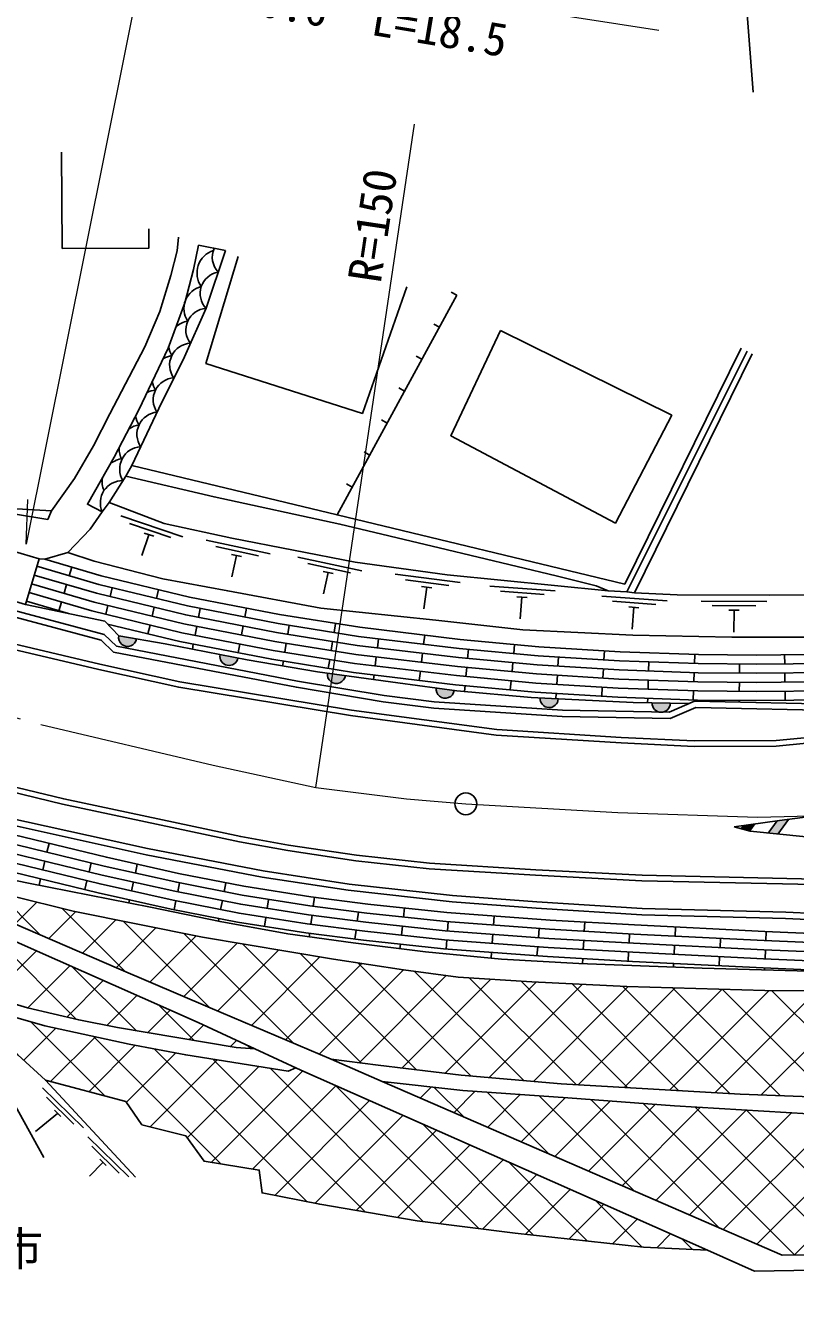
# Model space of a CAD drawing. Units: millimetres at full size, sheet at 1:1000; details may follow other scales. Extents: x 40000 to 680000, y 20000 to 380000.
# Drawn here: x 249448 to 291722, y 248645 to 319392 of the extents above; entities that cross this region are included whole.
import ezdxf
from ezdxf.enums import TextEntityAlignment as Align

# ---------------------------------------------------------------- set-up
doc = ezdxf.new("R2010")
doc.units = ezdxf.units.MM
doc.header["$LTSCALE"] = 1000
doc.linetypes.add('CHAIN', pattern=[18.5, 12, -1.5, 3.5, -1.5])
for name, color, linetype, lineweight in [('M-BGD', 7, 'Continuous', 25), ('M-BGD-EXST', 7, 'Continuous', 25), ('M-BMK', 2, 'CHAIN', 13), ('M-BMK-SRVR', 3, 'Continuous', 25), ('M-STR-HTXT', 7, 'Continuous', 13), ('M-STR-STRC', 7, 'Continuous', 25)]:
    doc.layers.add(name, color=color, linetype=linetype, lineweight=lineweight)
doc.styles.add('ＭＳ ゴシック', font='')
doc.styles.get('ＭＳ ゴシック').set_extended_font_data('MS Gothic')

msp = doc.modelspace()

# ---------------------------------------------------------------- hatches: boundary and pattern name
at = {"layer": 'M-BGD'}
for points in [[(255539, 285725), (254554, 285896, 1)], [(261103, 284669), (260122, 284862, 1)], [(267007, 283708), (266016, 283843, 1)], [(272982, 282903), (271991, 283035, 0.41421), (272421, 282473, 0.41421)], [(278702, 282430), (277703, 282479, 1)], [(284857, 282190), (283857, 282210, 1)]]:
    msp.add_hatch(color=256, dxfattribs=at).paths.add_polyline_path(points)
at = {"layer": 'M-STR-STRC'}
for points in [[(289496, 275569), (288880, 275485), (288749, 275304), (289211, 275175)], [(291342, 275818), (290861, 275755), (290729, 275737), (290242, 275064), (290758, 275011)]]:
    msp.add_hatch(color=256, dxfattribs=at).paths.add_polyline_path(points)

# ---------------------------------------------------------------- linework, layer by layer
at = {"layer": 'M-BGD'}
for p, q in [((258939, 307338), (260414, 307048)), ((273126, 304604), (266549, 292533)), ((272819, 304771), (273126, 304604)), ((271862, 303015), (272169, 302847)), ((289083, 301527), (282467, 288319)), ((270905, 301259), (271212, 301091)), ((282887, 288264), (289364, 301380)), ((269948, 299503), (270255, 299335)), ((268991, 297746), (269298, 297579)), ((268034, 295990), (268341, 295823)), ((267077, 294234), (267384, 294066)), ((258072, 291325), (254663, 292482)), ((257426, 291291), (255154, 292062)), ((256478, 291359), (255948, 291539)), ((256213, 291449), (255827, 290313)), ((262880, 290392), (259362, 291154)), ((262243, 290285), (259897, 290793)), ((261293, 290245), (260746, 290363)), ((261019, 290304), (260765, 289131)), ((267919, 289458), (264400, 290219)), ((251835, 289189), (251976, 289669)), ((267282, 289350), (264936, 289858)), ((266332, 289310), (265784, 289429)), ((266058, 289369), (265804, 288197)), ((251553, 288230), (251694, 288709)), ((273321, 288827), (269748, 289273)), ((272695, 288663), (270314, 288961)), ((254080, 288048), (254197, 288534)), ((256627, 287947), (256745, 288433)), ((271753, 288539), (271197, 288608)), ((271475, 288574), (271326, 287383)), ((278536, 288361), (274946, 288627)), ((277920, 288166), (275527, 288343)), ((276985, 287995), (276427, 288036)), ((276706, 288015), (276617, 286819)), ((284685, 287808), (281095, 288074)), ((249485, 287795), (251794, 287117)), ((251271, 287270), (251412, 287750)), ((253845, 287076), (253963, 287562)), ((256393, 286975), (256510, 287461)), ((258938, 286909), (259033, 287400)), ((261487, 286927), (261582, 287418)), ((284069, 287613), (281676, 287790)), ((283134, 287441), (282575, 287483)), ((282855, 287462), (282766, 286265)), ((290161, 287774), (286561, 287794)), ((289560, 287537), (287160, 287551)), ((288639, 287303), (288079, 287306)), ((288359, 287304), (288352, 286104)), ((266386, 286081), (266466, 286575)), ((256158, 286003), (256275, 286489)), ((258749, 285927), (258843, 286418)), ((261298, 285945), (261393, 286436)), ((263839, 285984), (263918, 286478)), ((271304, 285437), (271364, 285933)), ((258601, 285160), (258654, 285436)), ((261109, 284963), (261203, 285454)), ((263680, 284997), (263759, 285491)), ((266228, 285094), (266307, 285588)), ((268763, 285238), (268822, 285735)), ((273718, 284657), (273765, 285155)), ((276254, 284924), (276300, 285422)), ((263558, 284241), (263601, 284503)), ((266069, 284107), (266148, 284600)), ((268644, 284245), (268703, 284742)), ((271185, 284444), (271245, 284940)), ((276161, 283928), (276208, 284426)), ((278686, 284231), (278717, 284730)), ((281213, 284575), (281244, 285074)), ((283668, 283966), (283685, 284465)), ((286184, 284377), (286201, 284877)), ((291146, 284356), (291140, 284856)), ((268554, 283498), (268584, 283749)), ((271066, 283451), (271126, 283948)), ((273626, 283662), (273672, 284160)), ((278625, 283233), (278655, 283732)), ((281151, 283577), (281182, 284076)), ((286149, 283378), (286166, 283877)), ((288657, 283848), (288662, 284348)), ((291156, 283356), (291151, 283856)), ((273550, 282844), (273580, 283164)), ((276069, 282933), (276115, 283431)), ((281089, 282579), (281120, 283078)), ((283633, 282966), (283650, 283466)), ((288648, 282848), (288653, 283348)), ((278575, 282436), (278594, 282734)), ((283606, 282215), (283615, 282466)), ((286113, 282378), (286131, 282878)), ((288642, 282259), (288643, 282348)), ((291167, 282356), (291162, 282856)), ((250615, 274012), (250733, 274498)), ((250380, 273040), (250497, 273526)), ((252927, 272937), (253045, 273423)), ((255468, 272868), (255577, 273356)), ((250176, 272199), (250262, 272554)), ((252692, 271965), (252809, 272451)), ((255251, 271892), (255360, 272380)), ((250262, 269462), (247932, 271792)), ((257798, 271840), (257895, 272331)), ((260348, 271846), (260445, 272336)), ((248855, 270068), (250053, 271267)), ((255103, 271232), (255142, 271404)), ((257604, 270859), (257701, 271350)), ((260154, 270865), (260251, 271355)), ((262710, 270932), (262786, 271426)), ((265242, 271051), (265307, 271547)), ((250708, 269269), (252184, 270746)), ((254921, 267454), (251455, 270920)), ((252561, 268471), (254392, 270302)), ((260032, 270248), (260057, 270374)), ((262557, 269943), (262634, 270437)), ((265114, 270059), (265178, 270555)), ((267658, 270234), (267722, 270730)), ((270193, 270455), (270246, 270952)), ((275152, 270009), (275189, 270508)), ((252240, 264832), (247222, 269850)), ((254413, 267672), (256599, 269858)), ((259554, 265473), (254809, 270218)), ((264152, 263527), (258128, 269550)), ((265025, 269374), (265050, 269563)), ((267529, 269242), (267593, 269738)), ((270086, 269461), (270139, 269958)), ((272622, 269696), (272659, 270194)), ((277608, 269325), (277645, 269824)), ((280129, 269673), (280157, 270172)), ((285117, 269405), (285142, 269905)), ((290107, 269156), (290128, 269656)), ((256270, 266877), (258807, 269414)), ((258128, 266083), (261068, 269023)), ((267892, 262438), (261356, 268974)), ((270006, 268715), (270033, 268963)), ((272547, 268699), (272584, 269197)), ((275078, 269012), (275115, 269510)), ((280072, 268674), (280100, 269174)), ((282596, 269032), (282625, 269532)), ((285067, 268407), (285092, 268906)), ((287589, 268781), (287614, 269280)), ((247510, 266071), (250034, 268596)), ((259986, 265290), (263339, 268642)), ((261850, 264501), (265610, 268261)), ((270910, 262072), (264541, 268440)), ((275017, 268202), (275040, 268513)), ((277534, 268328), (277571, 268826)), ((280028, 267893), (280044, 268175)), ((282540, 268034), (282568, 268533)), ((287539, 267782), (287564, 268282)), ((290064, 268157), (290085, 268657)), ((249562, 265472), (251872, 267782)), ((255508, 264215), (251998, 267726)), ((263713, 263713), (267902, 267902)), ((265576, 262924), (270206, 267554)), ((273899, 261734), (267700, 267933)), ((276806, 261479), (270813, 267472)), ((285032, 267708), (285042, 267907)), ((290038, 267551), (290043, 267658)), ((251702, 264961), (253709, 266968)), ((267758, 262455), (272540, 267237)), ((270121, 262166), (274988, 267033)), ((272491, 261885), (277486, 266879)), ((279686, 261251), (273830, 267106)), ((274904, 261646), (280014, 266755)), ((282499, 261090), (276661, 266928)), ((285311, 260929), (279458, 266782)), ((253896, 264503), (255547, 266153)), ((277342, 261432), (282543, 266633)), ((279805, 261244), (285122, 266561)), ((288124, 260768), (282246, 266646)), ((282314, 261100), (287702, 266489)), ((284822, 260957), (290287, 266422)), ((290894, 260650), (284978, 266565)), ((287330, 260813), (292934, 266418)), ((293653, 260542), (287706, 266488)), ((289858, 260690), (295582, 266414)), ((296412, 260435), (290425, 266422)), ((256152, 264107), (257384, 265339)), ((258696, 263679), (256758, 265617)), ((253792, 260628), (249718, 264702)), ((249327, 262586), (251094, 264352)), ((260173, 256899), (253171, 263901)), ((258422, 263725), (259218, 264521)), ((250811, 261418), (253272, 263879)), ((252908, 260862), (255458, 263413)), ((264900, 254823), (256510, 263213)), ((260691, 263343), (261030, 263682)), ((261792, 263234), (261617, 263410)), ((254972, 260275), (257687, 262990)), ((256276, 258927), (259960, 262611)), ((268120, 254255), (259727, 262648)), ((258324, 258324), (262247, 262247)), ((259636, 256984), (264661, 262010)), ((271300, 253726), (262880, 262147)), ((252615, 258872), (250362, 261074)), ((250524, 261494), (255481, 256174)), ((261923, 256620), (266500, 261197)), ((274331, 253348), (266467, 261211)), ((269268, 261313), (269337, 261382)), ((271118, 260511), (271731, 261124)), ((273506, 259475), (271873, 261109)), ((252093, 259089), (250591, 260557)), ((263124, 255170), (268339, 260384)), ((272967, 259709), (274146, 260887)), ((278188, 257446), (274793, 260840)), ((274817, 258907), (276618, 260708)), ((276667, 258105), (279090, 260528)), ((282869, 255416), (277653, 260633)), ((278516, 257303), (281562, 260349)), ((287551, 253386), (280511, 260425)), ((251195, 259673), (249981, 258676)), ((251370, 259502), (251020, 259844)), ((280366, 256501), (284035, 260170)), ((282216, 255699), (286524, 260007)), ((291693, 251896), (283370, 260219)), ((284065, 254897), (289024, 259855)), ((285915, 254095), (291524, 259704)), ((294328, 251912), (286214, 260026)), ((296963, 251929), (289037, 259855)), ((265343, 254737), (270178, 259571)), ((277342, 252988), (271220, 259110)), ((287765, 253293), (294023, 259552)), ((289614, 252491), (296533, 259410)), ((291670, 251896), (299099, 259324)), ((255109, 256182), (252856, 258384)), ((267602, 254344), (272016, 258758)), ((254586, 256398), (253085, 257866)), ((269866, 253956), (273855, 257945)), ((253689, 256982), (252955, 256231)), ((253864, 256811), (253514, 257153)), ((272178, 253617), (275694, 257132)), ((280317, 252665), (275973, 257009)), ((274535, 253322), (277532, 256318)), ((276901, 253036), (279368, 255503)), ((283291, 252342), (280741, 254893)), ((279293, 252776), (281204, 254687)), ((281685, 252517), (283039, 253871)), ((284116, 252296), (284875, 253056)), ((286086, 252199), (285512, 252773)), ((286642, 252171), (286711, 252240))]:
    msp.add_line(p, q, dxfattribs=at)
for points in [[(251410, 312452), (251451, 307171), (256211, 307181), (256201, 308250)], [(211835, 310124), (209781, 302009), (212047, 297870), (214415, 297354), (215028, 298826), (217189, 298197), (222815, 297195), (230230, 295933), (233036, 295378), (238592, 294229), (243536, 293460), (250664, 292285)], [(250664, 292285), (250867, 292751), (252135, 294541), (253170, 296318), (254070, 298087), (255987, 301758), (256807, 303710), (257426, 305672), (257771, 307043), (257842, 307778)], [(250177, 290126), (250500, 290103), (251761, 290469), (252979, 291757), (253654, 292696), (254035, 293216), (254938, 294660), (255277, 295256), (256751, 298374), (258161, 301223), (259359, 303884), (260414, 307048)], [(258939, 307338), (258671, 306011), (258186, 304186), (257279, 301695), (255669, 298297), (254314, 295702), (252833, 293124), (253654, 292696)], [(261126, 306714), (259345, 300851), (267941, 298103), (270380, 305050)], [(369876, 303639), (348990, 296916), (340887, 291139), (337692, 289983), (334015, 288822), (324267, 286339), (318044, 284664), (311869, 283343), (305031, 281981), (297909, 280780), (293814, 280149), (290682, 279840), (286161, 279827), (282150, 280013), (275296, 280448), (267297, 281524), (257857, 283067), (253459, 284052), (248718, 285168), (241594, 287111), (223932, 292024), (213191, 295041)], [(369785, 303924), (348854, 297188), (340747, 291407), (337596, 290267), (333933, 289111), (324191, 286629), (317973, 284956), (311809, 283637), (304977, 282276), (297862, 281076), (293777, 280447), (290667, 280140), (286167, 280127), (282166, 280313), (275325, 280746), (267341, 281821), (257914, 283362), (253526, 284344), (248792, 285459), (241674, 287400), (224013, 292313), (213272, 295330)], [(255277, 295256), (266549, 292533), (282355, 288735), (288758, 301696)], [(198162, 300706), (214084, 296342), (223748, 293813), (240015, 289279), (253587, 285649), (254272, 285000), (264321, 283070), (269084, 282278), (271861, 281922), (278919, 281465), (284858, 281353), (286261, 281959), (294627, 281782)], [(198249, 301045), (214175, 296681), (223839, 294151), (240107, 289616), (253764, 285964), (254438, 285324), (264383, 283414), (269135, 282625), (271894, 282270), (278934, 281815), (284789, 281704), (286192, 282311), (294596, 282133)], [(215079, 299072), (217246, 298441), (222858, 297441), (230275, 296179), (233086, 295623), (238637, 294475), (243576, 293707), (248620, 292881), (250867, 292751)], [(254938, 294660), (259790, 293521), (266704, 292035), (272154, 290733), (278593, 289185), (280776, 288636), (281438, 288367)], [(317939, 292299), (311694, 290455), (307088, 289443), (301137, 288581), (296806, 288172), (290308, 288123), (285230, 288139), (282887, 288264), (282467, 288319), (281438, 288367), (272591, 289249), (267544, 289944), (260773, 291263), (257050, 292066), (254035, 293216)], [(250500, 290103), (253586, 289196), (258448, 288022), (263397, 287068), (267793, 286362), (273319, 285699), (277629, 285298), (282097, 285021), (286407, 284870), (289589, 284839), (293612, 284882), (294296, 284922)], [(251761, 290469), (253205, 289989), (256979, 289029), (260541, 288360), (265661, 287420), (271982, 286750), (276749, 286221), (282804, 285936), (288235, 285829), (293776, 285822)], [(250054, 289713), (253457, 288713), (258342, 287534), (263310, 286576), (267724, 285866), (273266, 285202), (277590, 284800), (282073, 284522), (286396, 284370), (289589, 284339), (293629, 284383), (294576, 284438)], [(223690, 283966), (232720, 281499), (244757, 278273), (251468, 276649), (261199, 274577), (263838, 274110), (267578, 273547), (271607, 273109), (277449, 272747), (283292, 272447), (294437, 272195), (299900, 271937), (308448, 271717), (312087, 271851), (315345, 272224), (319417, 272956), (326241, 274619), (332471, 276214), (339993, 278355), (347539, 280865), (354829, 283263), (361942, 285797), (369838, 288656)], [(223769, 284255), (232798, 281788), (244831, 278564), (251535, 276941), (261257, 274871), (263886, 274406), (267616, 273845), (271633, 273408), (277466, 273046), (283303, 272747), (294448, 272494), (299911, 272237), (308447, 272017), (312064, 272151), (315302, 272521), (319355, 273250), (326168, 274910), (332393, 276504), (339905, 278642), (347445, 281150), (354732, 283547), (361840, 286079), (369736, 288938)], [(249769, 288754), (253198, 287746), (258129, 286556), (263136, 285591), (267585, 284876), (273160, 284207), (277513, 283803), (282024, 283523), (286373, 283370), (289590, 283339), (293663, 283383)], [(249912, 289233), (253327, 288230), (258235, 287045), (263223, 286083), (267654, 285371), (273213, 284704), (277552, 284301), (282048, 284023), (286385, 283870), (289590, 283839), (293646, 283883)], [(249627, 288275), (253069, 287263), (258023, 286067), (263049, 285098), (267515, 284381), (273107, 283710), (277475, 283304), (282000, 283024), (286362, 282870), (289590, 282839), (293680, 282883)], [(211960, 285384), (239467, 277876), (246154, 276059), (256072, 273870), (262439, 272651), (267169, 271921), (272869, 271297), (277493, 270947), (283288, 270582), (291194, 270369), (300762, 269928), (307816, 269927), (312364, 270155), (316654, 270672), (323887, 272316), (331675, 274354), (341345, 277110), (348266, 279466), (359489, 283365), (368007, 286436), (371090, 287491), (380506, 282899), (383404, 271206)], [(212052, 285722), (239559, 278214), (246238, 276399), (256142, 274213), (262498, 272996), (267215, 272268), (272901, 271645), (277517, 271296), (283304, 270932), (291207, 270718), (300770, 270278), (307807, 270277), (312334, 270504), (316594, 271017), (323804, 272656), (331583, 274691), (341241, 277444), (348152, 279797), (359372, 283695), (367891, 286766), (371114, 287869), (380806, 283142), (383744, 271290)], [(249432, 287618), (253801, 286691), (254554, 285896), (257108, 285453), (261617, 284569), (265484, 283916), (269894, 283315), (273128, 282883), (277220, 282502), (282823, 282230), (285867, 282170)], [(253946, 286537), (257917, 285578), (262962, 284606), (267446, 283885), (273054, 283213), (277436, 282806), (281976, 282524), (286351, 282370), (289591, 282339), (293697, 282383), (296752, 282561)], [(245262, 272452), (252057, 270771), (259163, 269342), (266355, 268136), (270193, 267556), (273210, 267146), (277247, 266891), (282468, 266635), (290059, 266423), (300948, 266405), (306755, 266442), (310968, 266690), (316172, 267020), (321821, 267882), (329807, 269668), (335574, 271137), (342148, 272882), (347535, 274588), (356750, 277709), (363282, 279929), (370766, 282448), (372830, 283145), (379205, 280291), (381747, 271006)], [(293134, 267463), (286607, 267649), (279839, 267900), (275576, 268150), (271414, 268537), (267441, 269040), (263837, 269538), (260128, 270208), (256296, 270998), (249602, 272312), (245395, 273175), (245354, 273011), (243068, 273647), (241130, 274097), (235634, 276549), (222582, 282075)], [(222582, 282075), (228560, 280435), (238550, 277626), (245911, 275666), (253875, 273736), (257847, 272850), (261431, 272141), (265116, 271572), (268244, 271167), (272584, 270701), (278249, 270280), (282884, 270018), (290046, 269659), (299369, 269263)], [(226061, 280603), (228426, 279954), (238418, 277144), (245787, 275181), (253761, 273249), (257744, 272361), (261344, 271649), (265046, 271076), (268185, 270670), (272539, 270203), (278216, 269781), (282858, 269518), (290022, 269160), (299354, 268763)], [(214977, 276960), (219950, 279535), (232884, 275995), (235126, 275187), (241493, 272409), (249577, 268798), (258925, 264657), (262032, 263218), (264560, 262054), (276942, 256580), (286894, 252159), (289482, 251007), (306707, 251297), (312792, 248645)], [(229599, 279104), (238286, 276662), (245664, 274696), (253648, 272762), (257641, 271871), (261258, 271156), (264975, 270581), (268126, 270173), (272494, 269705), (278184, 269282), (282831, 269019), (289999, 268660), (299338, 268263)], [(233251, 277558), (238154, 276180), (245541, 274212), (253535, 272275), (257539, 271382), (261171, 270664), (264905, 270086), (268068, 269677), (272449, 269207), (278151, 268783), (282804, 268520), (289976, 268161), (299323, 267763)], [(236728, 276061), (238022, 275697), (245418, 273727), (253422, 271788), (257436, 270893), (261084, 270171), (264835, 269591), (268009, 269180), (272403, 268709), (278118, 268284), (282778, 268021), (289953, 267662), (297010, 267361)], [(233442, 275794), (239283, 270945), (243598, 267414), (245432, 265888), (249004, 262881), (250524, 261494), (254938, 260324), (255825, 259040), (258244, 258435), (259243, 257047), (262272, 256564), (262429, 255305), (265599, 254687), (270958, 253769), (276330, 253098), (283383, 252332), (286894, 252159)], [(362307, 274741), (358743, 273426), (354152, 271876), (349720, 270421), (344885, 268903), (339432, 267299), (333168, 265523), (327129, 263983), (322527, 262938), (319235, 262275), (314054, 261442), (308959, 260738), (302893, 260314), (297944, 260375), (288702, 260735), (278867, 261298), (273376, 261780), (268808, 262321), (266222, 262650)], [(269033, 261415), (273465, 260937), (279221, 260519), (285080, 260095), (296132, 259424), (300865, 259264), (305692, 259308), (309654, 259651), (317567, 261090), (323908, 262298), (334107, 264761), (346207, 268083), (358059, 271994), (362006, 273467)], [(313517, 249168), (308824, 251204), (306690, 252153), (297429, 251932), (290997, 251891), (269033, 261415), (266222, 262650), (259576, 265463), (254560, 267608), (245099, 271688), (245262, 272452)], [(262032, 263218), (261014, 263289), (254490, 264387), (252355, 264805), (249542, 265477), (247402, 266103), (244547, 267176), (243598, 267414)], [(244220, 266539), (247310, 262570), (248281, 261159), (250447, 257253)], [(245432, 265888), (247411, 265354), (250496, 264482), (255134, 263474), (258242, 262885), (263861, 261991), (264284, 262182)]]:
    msp.add_lwpolyline(points, dxfattribs=at)
for points in [[(275531, 302657), (272801, 296884), (281842, 292086), (284937, 298005)], [(248698, 290565), (250177, 290126), (249432, 287618), (247954, 288057)]]:
    msp.add_lwpolyline(points, close=True, dxfattribs=at)
for centre, radius, start, end in [((260170, 305815), 1313, 108.37732, 214.66436), ((260886, 306684), 1191, 155.99902, 223.45092), ((260220, 304691), 1191, 99.66143, 223.45092), ((259375, 303864), 1238, 103.32094, 213.92539), ((259434, 302684), 1191, 93.86847, 217.65797), ((258558, 301925), 1265, 99.54835, 132.56358), ((258558, 301925), 1265, 187.42253, 210.68468), ((258544, 300766), 1191, 92.57506, 216.36456), ((257634, 300044), 1246, 97.58715, 120.21837), ((257660, 298853), 1209, 93.54251, 214.00898), ((256689, 298167), 1226, 95.32803, 117.53903), ((257634, 300044), 1246, 189.08032, 211.81063), ((256689, 298167), 1226, 190.54482, 214.06279), ((256783, 296956), 1227, 95.86066, 213.53645), ((255874, 296197), 1299, 98.90312, 125.12127), ((255874, 296197), 1299, 179.74097, 208.17198), ((255836, 295053), 1227, 93.54503, 211.22082), ((254907, 294368), 1264, 97.18331, 128.927), ((254763, 293199), 1218, 88.89472, 204.40401), ((254907, 294368), 1264, 171.31369, 203.26489), ((255047, 285810), 500, 170.16295, 350.16295), ((260612, 284766), 500, 168.90175, 348.90175), ((266512, 283776), 500, 172.24408, 352.24408), ((272487, 282969), 500, 172.39701, 352.39701), ((278203, 282454), 500, 177.22343, 357.22343), ((284357, 282200), 500, 178.86412, 358.86412)]:
    msp.add_arc(centre, radius, start, end, dxfattribs=at)
at = {"layer": 'M-BMK'}
msp.add_lwpolyline([(208664, 292116), (232746, 285854), (250275, 281032), (259752, 278784), (265391, 277565), (270362, 276944), (273625, 276672), (281970, 276194), (289651, 275939), (297398, 276150), (308099, 277241), (317345, 278664), (318804, 278989), (325899, 280569), (335884, 283004), (347551, 286662), (370636, 294562), (376304, 296456), (381887, 298055), (389290, 299842)], dxfattribs=at)
at = {"layer": 'M-BMK-SRVR'}
msp.add_line((289405, 315748), (286956, 348686), dxfattribs=at)
msp.add_circle((273625, 276672), 600, dxfattribs=at)
at = {"layer": 'M-STR-HTXT'}
for p, q in [((265391, 277565), (270806, 313998)), ((249464, 290921), (249566, 293374))]:
    msp.add_line(p, q, dxfattribs=at)
msp.add_lwpolyline([(284236, 319139), (256016, 323507), (249464, 290921)], dxfattribs=at)
at = {"layer": 'M-STR-STRC'}
for p, q in [((288880, 275485), (288749, 275304)), ((289496, 275569), (289211, 275175)), ((290729, 275737), (290242, 275064)), ((291342, 275818), (290758, 275011))]:
    msp.add_line(p, q, dxfattribs=at)
for points in [[(288357, 275414), (289236, 275168), (292313, 274850), (297259, 274801), (305780, 275103), (312152, 275481), (316008, 275869), (324299, 277550), (332143, 279733), (340911, 282636), (354514, 287463), (370878, 293209), (371161, 293426), (371278, 293696), (371255, 293972), (371203, 294088), (371094, 294174)], [(288357, 275414), (290861, 275755), (294917, 276282), (299029, 276907), (304195, 277803), (312853, 279498), (319229, 281162), (326187, 282276), (336289, 283619), (341675, 284304), (355017, 288870), (370052, 294016), (370267, 294089)]]:
    msp.add_lwpolyline(points, dxfattribs=at)

# ---------------------------------------------------------------- texts
at = {"layer": 'M-BGD-EXST', "style": 'ＭＳ ゴシック'}
msp.add_text('下松市', height=1833, dxfattribs=at).set_placement((246655, 252230), align=Align.MIDDLE_CENTER)
at = {"layer": 'M-STR-HTXT', "style": 'ＭＳ ゴシック'}
for s, rotation, p in [('W=0.6  L=18.5', 350.493, (259651, 319802)), ('R=150', 81.546, (269488, 305127))]:
    msp.add_text(s, height=1833, rotation=rotation, dxfattribs=at).set_placement(p, align=Align.BOTTOM_LEFT)

doc.saveas('drawing.dxf')
